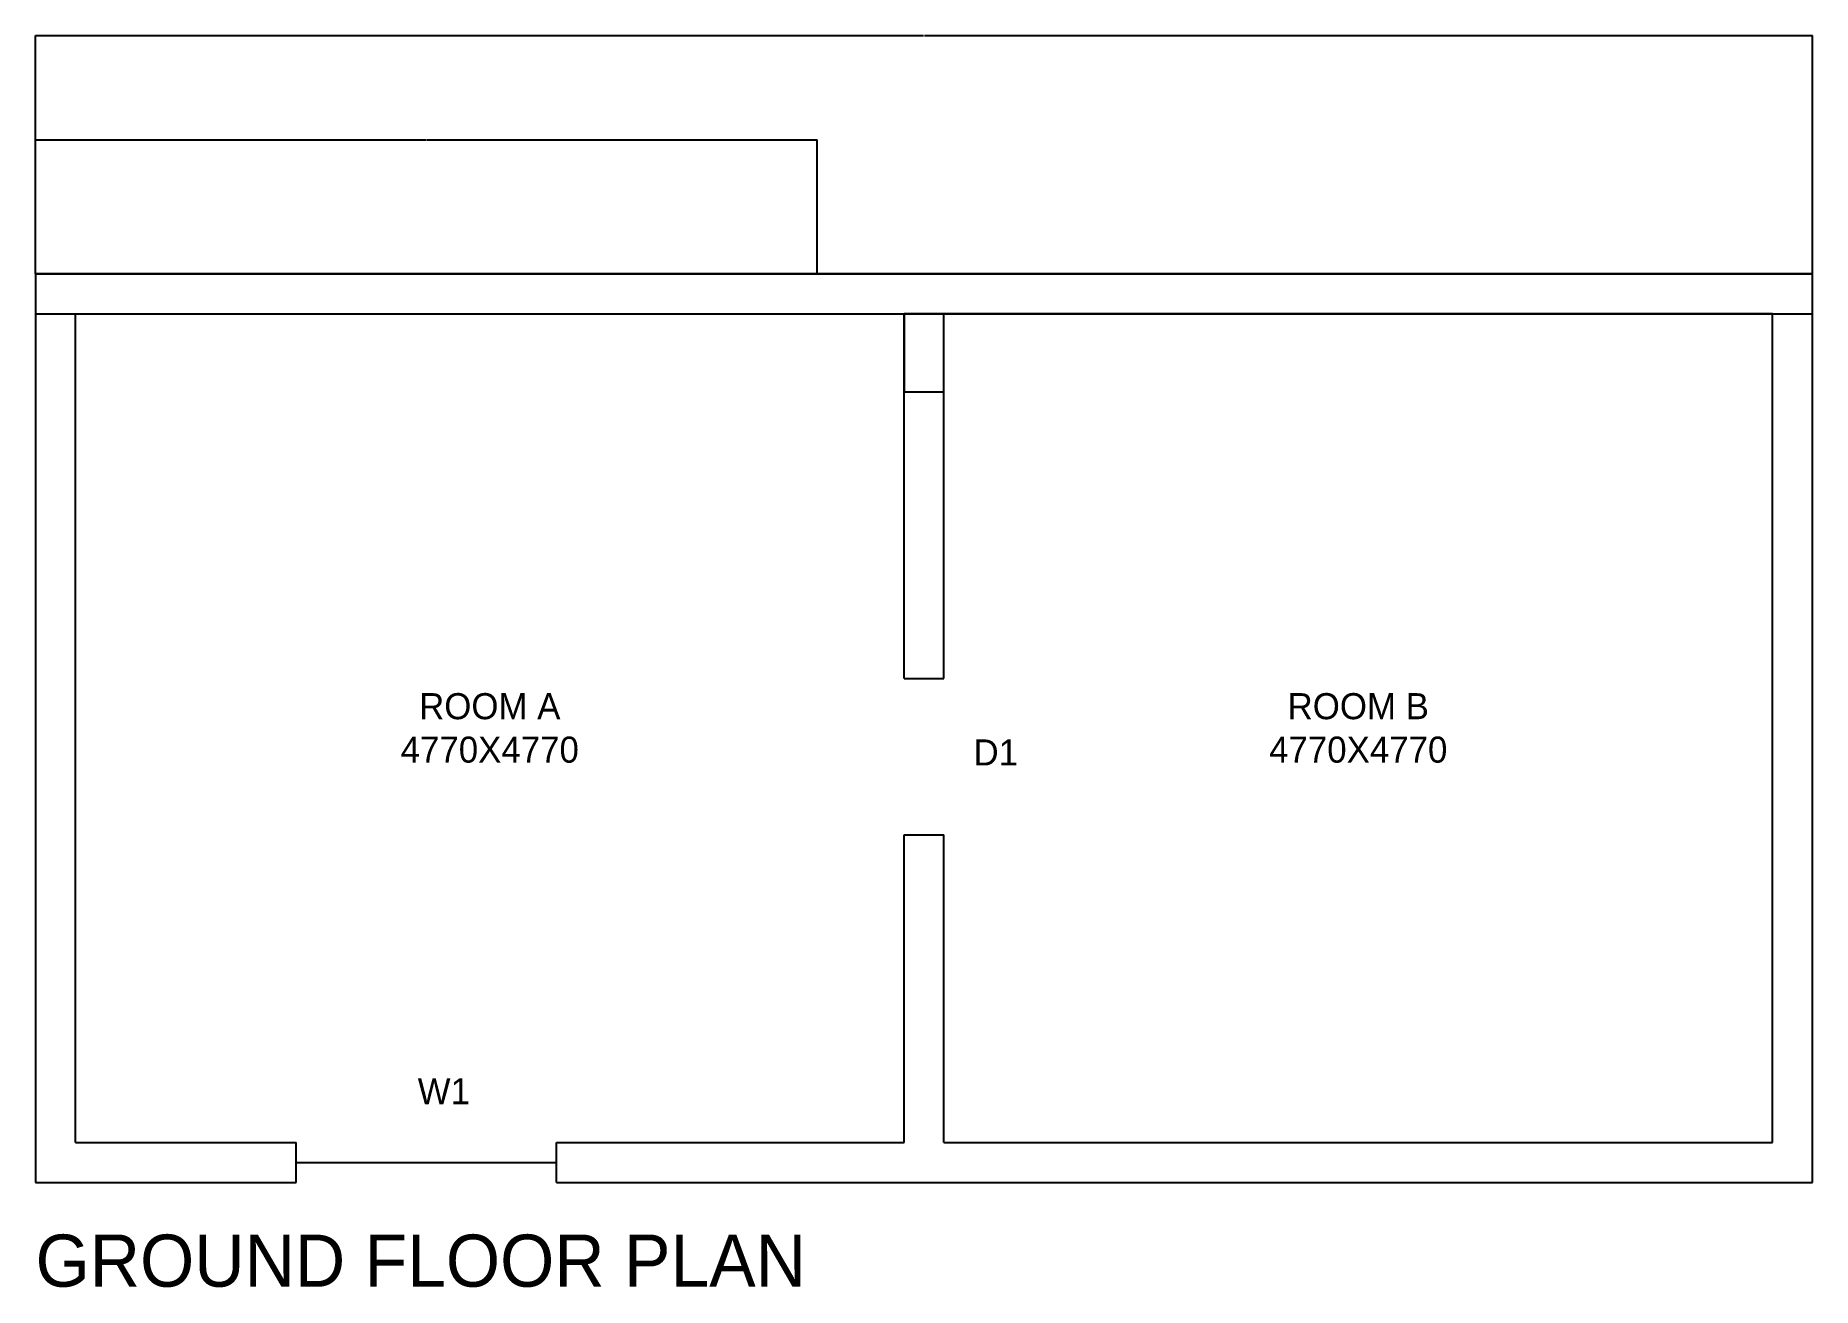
# Model space of a CAD drawing. Header units: millimetres. Extents: x 0 to 45577, y -604 to 6601.
# Drawn here: x 0 to 10230, y -604 to 6601 of the extents above.
import ezdxf

# ---------------------------------------------------------------- set-up
doc = ezdxf.new("R2010")
doc.units = ezdxf.units.MM
for name, color, linetype in [('A-BEAM', 6, 'Continuous'), ('A-COLUMN', 5, 'Continuous'), ('A-DIM', 3, 'Continuous'), ('A-DW TAG', 4, 'Continuous'), ('A-TEXT', 7, 'Continuous'), ('A-TEXT DETAIL', 2, 'Continuous'), ('A-WALL', 1, 'Continuous'), ('A-WINDOW', 4, 'Continuous')]:
    doc.layers.add(name, color=color, linetype=linetype)
doc.dimstyles.get("Standard").update_dxf_attribs({"dimtxt": 2.5, "dimasz": 2.5, "dimexe": 1.25, "dimexo": 0.625, "dimtad": 1, "dimcen": 2.5, "dimazin": 3, "dimtfac": 1, "dimtmove": 0, "dimatfit": 3})

# ---------------------------------------------------------------- blocks, each defined once
blk = doc.blocks.new('_CLOSEDFILLED')
at = {"color": 0, "linetype": 'BYBLOCK'}
blk.add_solid([(-1, 0), (0, 0), (-1, 0)], dxfattribs=at)
blk = doc.blocks.new('*D1')
for p, q in [((0, 5230), (0, 6000)), ((0.25, 6000), (2248, 6000)), ((2252, 6000), (4499.75, 6000)), ((4500, 5230), (4500, 6000))]:
    blk.add_line(p, q)
at = {"layer": 'Defpoints'}
for p in [(0, 6000), (0, 5230), (4500, 5230)]:
    blk.add_point(p, dxfattribs=at)
at = {"layer": 'A-DIM', "xscale": 0.25, "yscale": 0.25, "rotation": 180}
blk.add_blockref('_CLOSEDFILLED', (0, 6000), dxfattribs=at)
at = {"layer": 'A-DIM', "xscale": 0.25, "yscale": 0.25}
blk.add_blockref('_CLOSEDFILLED', (4500, 6000), dxfattribs=at)
at = {"layer": 'A-DIM', "insert": (2250, 6000), "char_height": 1, "attachment_point": 5}
blk.add_mtext('4550', dxfattribs=at)
blk = doc.blocks.new('*D2')
for p, q in [((0, 5230), (0, 6600)), ((0.25, 6600), (5112.5, 6600)), ((5117.5, 6600), (10229.75, 6600)), ((10230, 5230), (10230, 6600))]:
    blk.add_line(p, q)
at = {"layer": 'Defpoints'}
for p in [(0, 6600), (0, 5230), (10230, 5230)]:
    blk.add_point(p, dxfattribs=at)
at = {"layer": 'A-DIM', "xscale": 0.25, "yscale": 0.25, "rotation": 180}
blk.add_blockref('_CLOSEDFILLED', (0, 6600), dxfattribs=at)
at = {"layer": 'A-DIM', "xscale": 0.25, "yscale": 0.25}
blk.add_blockref('_CLOSEDFILLED', (10230, 6600), dxfattribs=at)
at = {"layer": 'A-DIM', "insert": (5115, 6600), "char_height": 1, "attachment_point": 5}
blk.add_mtext('10230', dxfattribs=at)

msp = doc.modelspace()

# ---------------------------------------------------------------- linework, layer by layer
at = {"layer": 'A-BEAM'}
for p, q in [((0, 5230), (10230, 5230)), ((0, 5000), (10230, 5000))]:
    msp.add_line(p, q, dxfattribs=at)
at = {"layer": 'A-COLUMN'}
msp.add_lwpolyline([(5000, 4550), (5230, 4550), (5230, 5000), (5000, 5000)], close=True, dxfattribs=at)
at = {"layer": 'A-WALL'}
for p, q in [((5115, 5230), (0, 5230)), ((0, 5230), (0, 2615)), ((5115, 5230), (0, 5230)), ((0, 5230), (0, 2615)), ((10230, 5230), (5115, 5230)), ((10230, 5230), (5115, 5230)), ((10230, 2615), (10230, 5230)), ((10230, 2615), (10230, 5230)), ((230, 2615), (230, 5000)), ((230, 5000), (2615, 5000)), ((230, 2615), (230, 5000)), ((230, 5000), (2615, 5000)), ((2615, 5000), (5000, 5000)), ((2615, 5000), (5000, 5000)), ((5000, 3950), (5000, 5000)), ((5000, 3950), (5000, 5000)), ((7615, 5000), (5230, 5000)), ((5230, 3950), (5230, 5000)), ((7615, 5000), (5230, 5000)), ((5230, 3950), (5230, 5000)), ((10000, 5000), (7615, 5000)), ((10000, 5000), (7615, 5000)), ((10000, 2615), (10000, 5000)), ((10000, 2615), (10000, 5000)), ((5000, 2900), (5000, 3950)), ((5000, 2900), (5000, 3950)), ((5230, 2900), (5230, 3950)), ((5230, 2900), (5230, 3950)), ((5000, 2900), (5230, 2900)), ((5000, 2900), (5230, 2900)), ((0, 2615), (0, 0)), ((0, 2615), (0, 0)), ((230, 230), (230, 2615)), ((230, 230), (230, 2615)), ((10000, 230), (10000, 2615)), ((10000, 230), (10000, 2615)), ((10230, 0), (10230, 2615)), ((10230, 0), (10230, 2615)), ((5000, 230), (5000, 2000)), ((5000, 2000), (5230, 2000)), ((5000, 230), (5000, 2000)), ((5000, 2000), (5230, 2000)), ((5230, 230), (5230, 2000)), ((5230, 230), (5230, 2000)), ((230, 230), (1500, 230)), ((230, 230), (1500, 230)), ((1500, 0), (1500, 230)), ((1500, 0), (1500, 230)), ((3000, 230), (5000, 230)), ((3000, 0), (3000, 230)), ((3000, 230), (5000, 230)), ((3000, 0), (3000, 230)), ((5230, 230), (7615, 230)), ((5230, 230), (7615, 230)), ((7615, 230), (10000, 230)), ((7615, 230), (10000, 230)), ((0, 0), (1500, 0)), ((0, 0), (1500, 0)), ((3000, 0), (6615, 0)), ((3000, 0), (6615, 0)), ((6615, 0), (10230, 0)), ((6615, 0), (10230, 0))]:
    msp.add_line(p, q, dxfattribs=at)
at = {"layer": 'A-WINDOW'}
msp.add_line((1500, 115), (3000, 115), dxfattribs=at)

# ---------------------------------------------------------------- texts
at = {"layer": 'A-DW TAG'}
for s, p in [('D1', (5400, 2400)), ('D1', (5400, 2400)), ('W1', (2200, 450))]:
    msp.add_text(s, height=150, dxfattribs=at).set_placement(p)
at = {"layer": 'A-TEXT'}
msp.add_text('GROUND FLOOR PLAN', height=300, dxfattribs=at).set_placement((0, -600))
at = {"layer": 'A-TEXT DETAIL', "char_height": 150, "attachment_point": 5}
for s, insert in [('ROOM A\\P4770X4770', (2615, 2615)), ('ROOM A\\P4770X4770', (2615, 2615)), ('ROOM B\\P4770X4770', (7615, 2615))]:
    msp.add_mtext(s, dxfattribs=dict(at, insert=insert))

# ---------------------------------------------------------------- dimensions: what is measured, and where the dimension line sits
at = {"layer": 'A-DIM'}
dim = msp.add_linear_dim(base=(0, 6600), p1=(0, 5230), p2=(10230, 5230), dimstyle='Standard', dxfattribs=at)
dim.commit()
dim.dimension.update_dxf_attribs({"geometry": '*D2', "text_midpoint": (5115, 6600)})
dim = msp.add_linear_dim(base=(0, 6000), p1=(0, 5230), p2=(4500, 5230), text='4550', dimstyle='Standard', dxfattribs=at)
dim.commit()
dim.dimension.update_dxf_attribs({"geometry": '*D1', "text_midpoint": (2250, 6000)})

doc.saveas('drawing.dxf')
